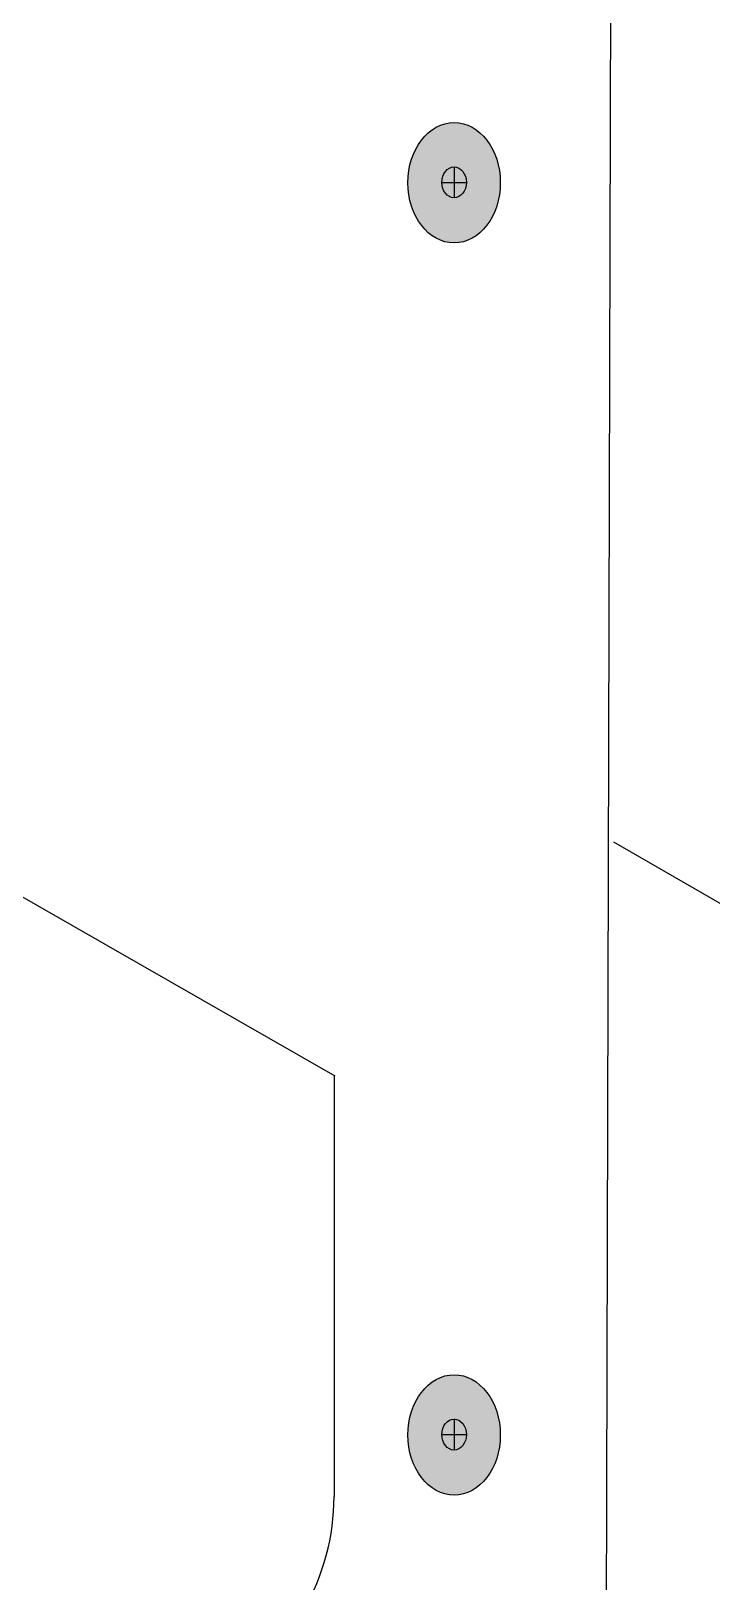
# Model space of a CAD drawing. Extents: x -1392 to 5791, y -3809 to 1722.
# Drawn here: x -740.4 to -686.4, y 1145.1 to 1268.2 of the extents above; entities that cross this region are included whole.
import ezdxf

# ---------------------------------------------------------------- set-up
doc = ezdxf.new("R2010")
doc.units = 0
doc.header["$MEASUREMENT"] = 0
for name, color, linetype, lineweight in [('G-ANNO-TTLB', 7, 'Continuous', 0), ('TYVEK', 7, 'Continuous', 0), ('WALL SCRATCH', 7, 'Continuous', 0)]:
    doc.layers.add(name, color=color, linetype=linetype, lineweight=lineweight)

# ---------------------------------------------------------------- blocks, each defined once
blk = doc.blocks.new('Block_304')
at = {"layer": 'WALL SCRATCH', "true_color": 0x003b71, "transparency": 33554687}
h = blk.add_hatch(color=156, dxfattribs=at)
h.dxf.hatch_style = 2
edge = h.paths.add_edge_path()
edge.add_ellipse((-706.84, 1256.14), major_axis=(0, 4.78), ratio=0.766948, start_angle=0, end_angle=360)
at = {"layer": 'WALL SCRATCH', "color": 18, "lineweight": 25, "true_color": 0x080808}
for p, q in [((-706.84, 1257.4), (-706.84, 1254.94)), ((-707.81, 1256.17), (-705.86, 1256.17))]:
    blk.add_line(p, q, dxfattribs=at)
at = {"layer": 'WALL SCRATCH', "color": 8, "lineweight": 25, "true_color": 0x808080}
blk.add_lwpolyline([(-707.35, 1260.56)], dxfattribs=at)
at = {"layer": 'WALL SCRATCH', "color": 18, "lineweight": 25, "true_color": 0x000000}
blk.add_ellipse((-706.84, 1256.14), major_axis=(0, 4.78), ratio=0.766948, dxfattribs=at)
at = {"layer": 'WALL SCRATCH', "color": 18, "lineweight": 25, "true_color": 0x080808}
blk.add_ellipse((-706.84, 1256.17), major_axis=(0, 1.23), ratio=0.788846, dxfattribs=at)
blk = doc.blocks.new('Block_306')
at = {"layer": 'WALL SCRATCH', "true_color": 0x003b71, "transparency": 33554687}
h = blk.add_hatch(color=156, dxfattribs=at)
h.dxf.hatch_style = 2
edge = h.paths.add_edge_path()
edge.add_ellipse((-706.84, 1156.77), major_axis=(0, 4.78), ratio=0.766948, start_angle=0, end_angle=360)
at = {"layer": 'WALL SCRATCH', "color": 18, "lineweight": 25, "true_color": 0x080808}
for p, q in [((-706.84, 1158.04), (-706.84, 1155.57)), ((-707.81, 1156.8), (-705.86, 1156.8))]:
    blk.add_line(p, q, dxfattribs=at)
at = {"layer": 'WALL SCRATCH', "color": 8, "lineweight": 25, "true_color": 0x808080}
blk.add_lwpolyline([(-707.35, 1151.66)], dxfattribs=at)
at = {"layer": 'WALL SCRATCH', "color": 18, "lineweight": 25, "true_color": 0x000000}
blk.add_ellipse((-706.84, 1156.77), major_axis=(0, 4.78), ratio=0.766948, dxfattribs=at)
at = {"layer": 'WALL SCRATCH', "color": 18, "lineweight": 25, "true_color": 0x080808}
blk.add_ellipse((-706.84, 1156.8), major_axis=(0, 1.23), ratio=0.788846, dxfattribs=at)
blk = doc.blocks.new('Block_303')
at = {"layer": 'WALL SCRATCH'}
for name in ['Block_304', 'Block_306']:
    blk.add_blockref(name, (0, 0), dxfattribs=at)
blk = doc.blocks.new('Block_298')
at = {"layer": 'WALL SCRATCH'}
blk.add_blockref('Block_303', (0, 0), dxfattribs=at)

msp = doc.modelspace()

# ---------------------------------------------------------------- hatches: boundary and pattern name
at = {"layer": 'G-ANNO-TTLB', "true_color": 0xff00ff, "transparency": 33554687}
h = msp.add_hatch(color=6, dxfattribs=at)
edge = h.paths.add_edge_path()
edge.add_spline(control_points=[(1773.02, -796.5), (1773.02, -796.5), (-1156.5, -796.5), (-1156.5, -796.5), (-1156.5, -796.5), (-1156.5, 1660.5), (-1156.5, 1660.5), (-1156.5, 1660.5), (1773.02, 1660.5), (1773.02, 1660.5), (1773.02, 1660.5), (1773.02, -796.5), (1773.02, -796.5)], knot_values=[0, 0, 0, 0, 1, 1, 1, 2, 2, 2, 3, 3, 3, 4, 4, 4, 4], degree=3, periodic=0)
edge = h.paths.add_edge_path()
edge.add_spline(control_points=[(-1147.5, 1651.5), (-1147.5, 1651.5), (-1147.5, -787.5), (-1147.5, -787.5), (-1147.5, -787.5), (1764.02, -787.5), (1764.02, -787.5), (1764.02, -787.5), (1764.02, 1651.5), (1764.02, 1651.5), (1764.02, 1651.5), (-1147.5, 1651.5), (-1147.5, 1651.5)], knot_values=[0, 0, 0, 0, 1, 1, 1, 2, 2, 2, 3, 3, 3, 4, 4, 4, 4], degree=3, periodic=0)
edge.add_line((-1147.5, 1651.5), (-1147.5, 1651.5))

# ---------------------------------------------------------------- linework, layer by layer
at = {"layer": 'G-ANNO-TTLB'}
for points in [[(1773.02, -796.5), (1773.02, -796.5), (-1156.5, -796.5), (-1156.5, -796.5), (-1156.5, -796.5), (-1156.5, 1660.5), (-1156.5, 1660.5), (-1156.5, 1660.5), (1773.02, 1660.5), (1773.02, 1660.5), (1773.02, 1660.5), (1773.02, -796.5), (1773.02, -796.5)], [(-1147.5, 1651.5), (-1147.5, 1651.5), (-1147.5, -787.5), (-1147.5, -787.5), (-1147.5, -787.5), (1764.02, -787.5), (1764.02, -787.5), (1764.02, -787.5), (1764.02, 1651.5), (1764.02, 1651.5), (1764.02, 1651.5), (-1147.5, 1651.5), (-1147.5, 1651.5)]]:
    msp.add_open_spline(points, degree=3, knots=[0, 0, 0, 0, 1, 1, 1, 2, 2, 2, 3, 3, 3, 4, 4, 4, 4], dxfattribs=at)
at = {"layer": 'TYVEK', "color": 4, "lineweight": 25, "true_color": 0x00ffff}
for p, q in [((-742.42, 1200.23), (-716.31, 1185.27)), ((-716.36, 1185.31), (-716.36, 1151.88))]:
    msp.add_line(p, q, dxfattribs=at)
msp.add_open_spline([(-743.38, 1136.3), (-734.77, 1131.32), (-723.76, 1134.26), (-718.78, 1142.87), (-717.2, 1145.61), (-716.36, 1148.72), (-716.36, 1151.88)], degree=3, knots=[0, 0, 0, 0, 1, 1, 1, 2, 2, 2, 2], dxfattribs=at)
at = {"layer": 'WALL SCRATCH', "color": 18, "lineweight": 25, "true_color": 0x000000}
msp.add_line((-694.19, 1360.23), (-694.95, 1084.46), dxfattribs=at)
at = {"layer": 'WALL SCRATCH', "color": 2, "lineweight": 25, "true_color": 0xffff00}
msp.add_line((-694.19, 1203.85), (-652.35, 1179.62), dxfattribs=at)

# ---------------------------------------------------------------- block references
at = {"layer": 'WALL SCRATCH'}
msp.add_blockref('Block_298', (0, 0), dxfattribs=at)

doc.saveas('drawing.dxf')
